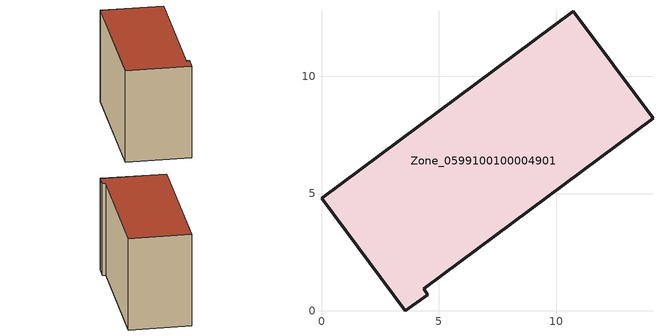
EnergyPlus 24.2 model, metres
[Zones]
Zone_0599100100004901
 floor ground (C_G): 0,4.8 10.73,12.78 14.12,8.2 4.35,0.94 4.54,0.69 3.57,0 z0
 wall outside (C_F): 4.54,0.69 4.35,0.94 14.12,8.2 10.73,12.78 0,4.8 3.57,0 4.54,0.69 z0:8.86
 roof outside (C_R): 0,4.8 3.57,0 4.54,0.69 4.35,0.94 14.12,8.2 10.73,12.78 z8.86
[BUILDING]
Pand.0599100100004901: North Axis=0; Terrain=City; Loads Convergence Tolerance Value=0.04; Temperature Convergence Tolerance Value=0.4; Solar Distribution=FullExterior; Maximum Number of Warmup Days=25; Minimum Number of Warmup Days=1
[Site:Location]
Rotterdam.The.Hague.AP_ZH_NLD Design_Conditions: Latitude=51.96; Longitude=4.45; Time Zone=1; Elevation=-4.5
[SITE:GROUNDTEMPERATURE:BUILDINGSURFACE]
18, 18, 18, 18, 18, 18, 18, 18, 18, 18, 18, 18
[MATERIAL] Thermal Absorptance=0.9; Solar Absorptance=0.7; Visible Absorptance=0.7
Name | Roughness | Thickness | Conductivity | Density | Specific Heat
G.TI.2006-2014 | MediumSmooth | 0.15 | 0.06 | 540 | 1210
F.TI.2006-2014 | Rough | 0.3 | 0.12 | 1920 | 840
R.TI.2006-2014 | MediumRough | 0.2 | 0.08 | 1500 | 1000
[CONSTRUCTION]
C_G: G.TI.2006-2014
C_F: F.TI.2006-2014
C_R: R.TI.2006-2014
[ZONE]
Zone_0599100100004901: Type=1; Multiplier=1; Ceiling Height=Autocalculate; Volume=Autocalculate; Floor Area=autocalculate; Part of Total Floor Area=Yes
[ZONEINFILTRATION:DESIGNFLOWRATE]
Infil_Zone_0599100100004901: Zone or ZoneList or Space or SpaceList=Zone_0599100100004901; Schedule=AlwaysOn; Design Flow Rate Calculation Method=Flow/Area; Flow Rate per Floor Area=0.0015; Constant Term Coefficient=1; Temperature Term Coefficient=0; Velocity Term Coefficient=0; Velocity Squared Term Coefficient=0
[HVACTEMPLATE:ZONE:IDEALLOADSAIRSYSTEM]
Zone_0599100100004901: Maximum Heating Supply Air Temperature=50; Minimum Cooling Supply Air Temperature=13; Maximum Heating Supply Air Humidity Ratio=0.0156; Minimum Cooling Supply Air Humidity Ratio=0.0077; Heating Limit=NoLimit; Cooling Limit=NoLimit; Dehumidification Control Type=ConstantSensibleHeatRatio; Cooling Sensible Heat Ratio=0.7; Dehumidification Setpoint=60; Humidification Control Type=None; Humidification Setpoint=30; Outdoor Air Method=None; Outdoor Air Flow Rate per Person=0.00944; Outdoor Air Flow Rate per Zone Floor Area=0; Outdoor Air Flow Rate per Zone=0; Demand Controlled Ventilation Type=None; Outdoor Air Economizer Type=NoEconomizer; Heat Recovery Type=None; Sensible Heat Recovery Effectiveness=0.7; Latent Heat Recovery Effectiveness=0.65
[ZONECONTROL:THERMOSTAT]
ThermostatControl_Zone_0599100100004901: Zone or ZoneList=Zone_0599100100004901; Control Type Schedule=DualSetpointControlType; Control 1=Thermostat_Zone_0599100100004901; Temperature Difference Between Cutout And Setpoint=0
[THERMOSTATSETPOINT:DUALSETPOINT]
Thermostat_Zone_0599100100004901: Heating Setpoint Temperature Schedule=HeatingSetpoint_Zone_0599100100004901; Cooling Setpoint Temperature Schedule=CoolingSetpoint_Zone_0599100100004901
[SCHEDULE:COMPACT]
HeatingSetpoint_Zone_0599100100004901: Through: 12/31, For: AllDays, Until: 24:00, 21
CoolingSetpoint_Zone_0599100100004901: Through: 12/31, For: AllDays, Until: 24:00, 24
DualSetpointControlType: Through: 12/31, For: AllDays, Until: 24:00, 4
AlwaysOn: Through: 12/31, For: AllDays, Until: 24:00, 1
